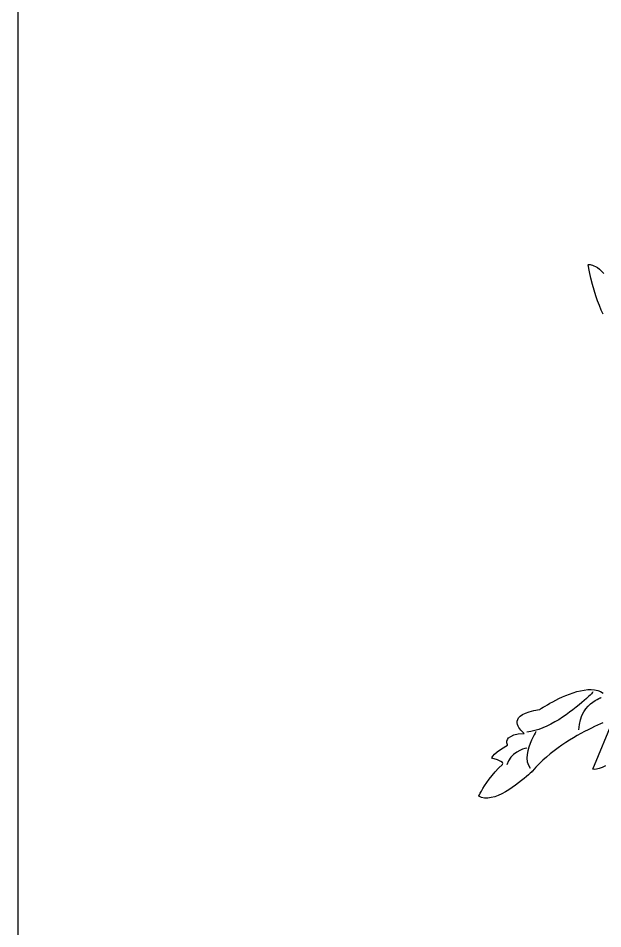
# Model space of a CAD drawing. Extents: x 40 to 170, y 25 to 272.
# Drawn here: x 39.7 to 71.9, y 171.2 to 221.4 of the extents above; entities that cross this region are included whole.
import ezdxf

# ---------------------------------------------------------------- set-up
doc = ezdxf.new("R2010")
doc.units = 0

msp = doc.modelspace()

# ---------------------------------------------------------------- linework, layer by layer
at = {"color": 250, "linetype": 'Continuous'}
for points in [[(39.6891, 271.7001), (170.3108, 271.7001), (170.3108, 25.3), (39.6891, 25.3), (39.6891, 271.7001)], [(71.930673, 205.118334), (71.824343, 205.344134), (71.720237, 205.587761), (71.619045, 205.849852), (71.521456, 206.131038), (71.428161, 206.431954), (71.339848, 206.753235), (71.257207, 207.095513), (71.180928, 207.459424), (71.1117, 207.8456), (71.118396, 207.847043), (71.138221, 207.849633), (71.17078, 207.850758), (71.215676, 207.84781), (71.272516, 207.838179), (71.340903, 207.819254), (71.420442, 207.788426), (71.510738, 207.743084), (71.611396, 207.680619), (71.722021, 207.598421), (71.842216, 207.49388), (71.971587, 207.364385)], [(71.917472, 182.594763), (71.774283, 182.53272), (71.619306, 182.463299), (71.453606, 182.386484), (71.278248, 182.302259), (71.0943, 182.210608), (70.902825, 182.111513), (70.704891, 182.004958), (70.501562, 181.890926), (70.293905, 181.769402), (70.082985, 181.640369), (69.869868, 181.50381), (69.65562, 181.359708), (69.441306, 181.208048), (69.227993, 181.048813), (69.016746, 180.881986), (68.80863, 180.707551), (68.604712, 180.525492), (68.406057, 180.335791), (68.213731, 180.138432), (68.0288, 179.9334), (68.014397, 179.919193), (67.972666, 179.878834), (67.905823, 179.815714), (67.816082, 179.733224), (67.705661, 179.634756), (67.576774, 179.523702), (67.431638, 179.403453), (67.272467, 179.2774), (67.101479, 179.148935), (66.920887, 179.02145), (66.73291, 178.898336), (66.539761, 178.782984), (66.343657, 178.678786), (66.146813, 178.589134), (65.951445, 178.517419), (65.75977, 178.467032), (65.574001, 178.441365), (65.396357, 178.44381), (65.229051, 178.477758), (65.0743, 178.5466), (65.083117, 178.566035), (65.109661, 178.621688), (65.15407, 178.709583), (65.216485, 178.825741), (65.297045, 178.966185), (65.395887, 179.126938), (65.513153, 179.304021), (65.648981, 179.493459), (65.803511, 179.691273), (65.976881, 179.893487), (66.169231, 180.096121), (66.3807, 180.2952), (66.39025, 180.307532), (66.39827, 180.342326), (66.373813, 180.396275), (66.28593, 180.466074), (66.103675, 180.548418), (65.7961, 180.64), (65.79663, 180.653092), (65.809644, 180.693478), (65.85228, 180.762822), (65.941677, 180.862792), (66.09497, 180.995051), (66.329299, 181.161265), (66.6618, 181.3631), (66.653982, 181.379671), (66.63806, 181.424895), (66.625336, 181.492036), (66.627112, 181.574358), (66.654687, 181.665125), (66.719364, 181.757602), (66.832442, 181.845054), (67.005224, 181.920745), (67.249009, 181.977939), (67.5751, 182.0099), (67.565038, 182.017956), (67.537607, 182.041141), (67.496946, 182.077982), (67.447188, 182.127007), (67.392471, 182.186742), (67.33693, 182.255715), (67.284701, 182.332452), (67.239921, 182.415481), (67.206724, 182.503329), (67.189248, 182.594523), (67.191628, 182.68759), (67.217999, 182.781057), (67.272499, 182.873451), (67.359263, 182.963299), (67.482427, 183.049128), (67.646126, 183.129466), (67.854498, 183.202839), (68.111677, 183.267775), (68.4218, 183.3228), (68.435342, 183.331888), (68.474714, 183.35781), (68.538035, 183.398554), (68.623422, 183.452107), (68.728995, 183.516457), (68.852872, 183.589591), (68.993171, 183.669496), (69.148011, 183.754159), (69.315511, 183.841569), (69.493788, 183.929713), (69.680962, 184.016577), (69.87515, 184.10015), (70.074472, 184.178419), (70.277045, 184.249371), (70.480989, 184.310993), (70.684422, 184.361274), (70.885462, 184.3982), (71.082228, 184.419759), (71.272838, 184.423939), (71.455411, 184.408726), (71.628065, 184.372108), (71.788919, 184.312073), (71.936091, 184.226608)], [(71.3752, 184.2847), (71.364106, 184.273398), (71.331589, 184.240792), (71.278793, 184.188828), (71.206862, 184.119454), (71.116943, 184.034619), (71.010178, 183.936269), (70.887714, 183.826353), (70.750695, 183.706817), (70.600266, 183.579611), (70.437572, 183.44668), (70.263757, 183.309973), (70.079967, 183.171438), (69.887346, 183.033022), (69.687039, 182.896673), (69.48019, 182.764338), (69.267946, 182.637966), (69.05145, 182.519503), (68.831847, 182.410898), (68.610282, 182.314098), (68.3879, 182.23105), (68.165846, 182.163703), (67.945264, 182.114004), (67.7273, 182.0839)], [(70.5913, 182.2045), (70.62046, 182.497805), (70.678759, 182.758675), (70.761185, 182.988826), (70.862728, 183.189971), (70.978379, 183.363825), (71.103127, 183.5121), (71.231963, 183.636513), (71.359875, 183.738775), (71.481854, 183.820603), (71.59289, 183.883708), (71.687973, 183.929807), (71.762092, 183.960613), (71.810238, 183.977839), (71.8274, 183.9832)], [(72.067697, 180.221923), (71.872842, 180.137719), (71.700513, 180.073487), (71.555351, 180.032555), (71.442, 180.01825), (71.3651, 180.0339), (72.5107, 182.8275)], [(68.2398, 182.1141), (68.225323, 182.09095), (68.186063, 182.025232), (68.128278, 181.922545), (68.058225, 181.788489), (67.982162, 181.628662), (67.906347, 181.448664), (67.837037, 181.254093), (67.780489, 181.050549), (67.742961, 180.843631), (67.73071, 180.638938), (67.749995, 180.442069), (67.807072, 180.258624), (67.9082, 180.0942)], [(67.7273, 181.2096), (67.695995, 181.202363), (67.610849, 181.1785), (67.485011, 181.134789), (67.331633, 181.068003), (67.163864, 180.974919), (66.994856, 180.852311), (66.837758, 180.696955), (66.705723, 180.505626), (66.6119, 180.2751)]]:
    msp.add_lwpolyline(points, dxfattribs=at)

doc.saveas('drawing.dxf')
